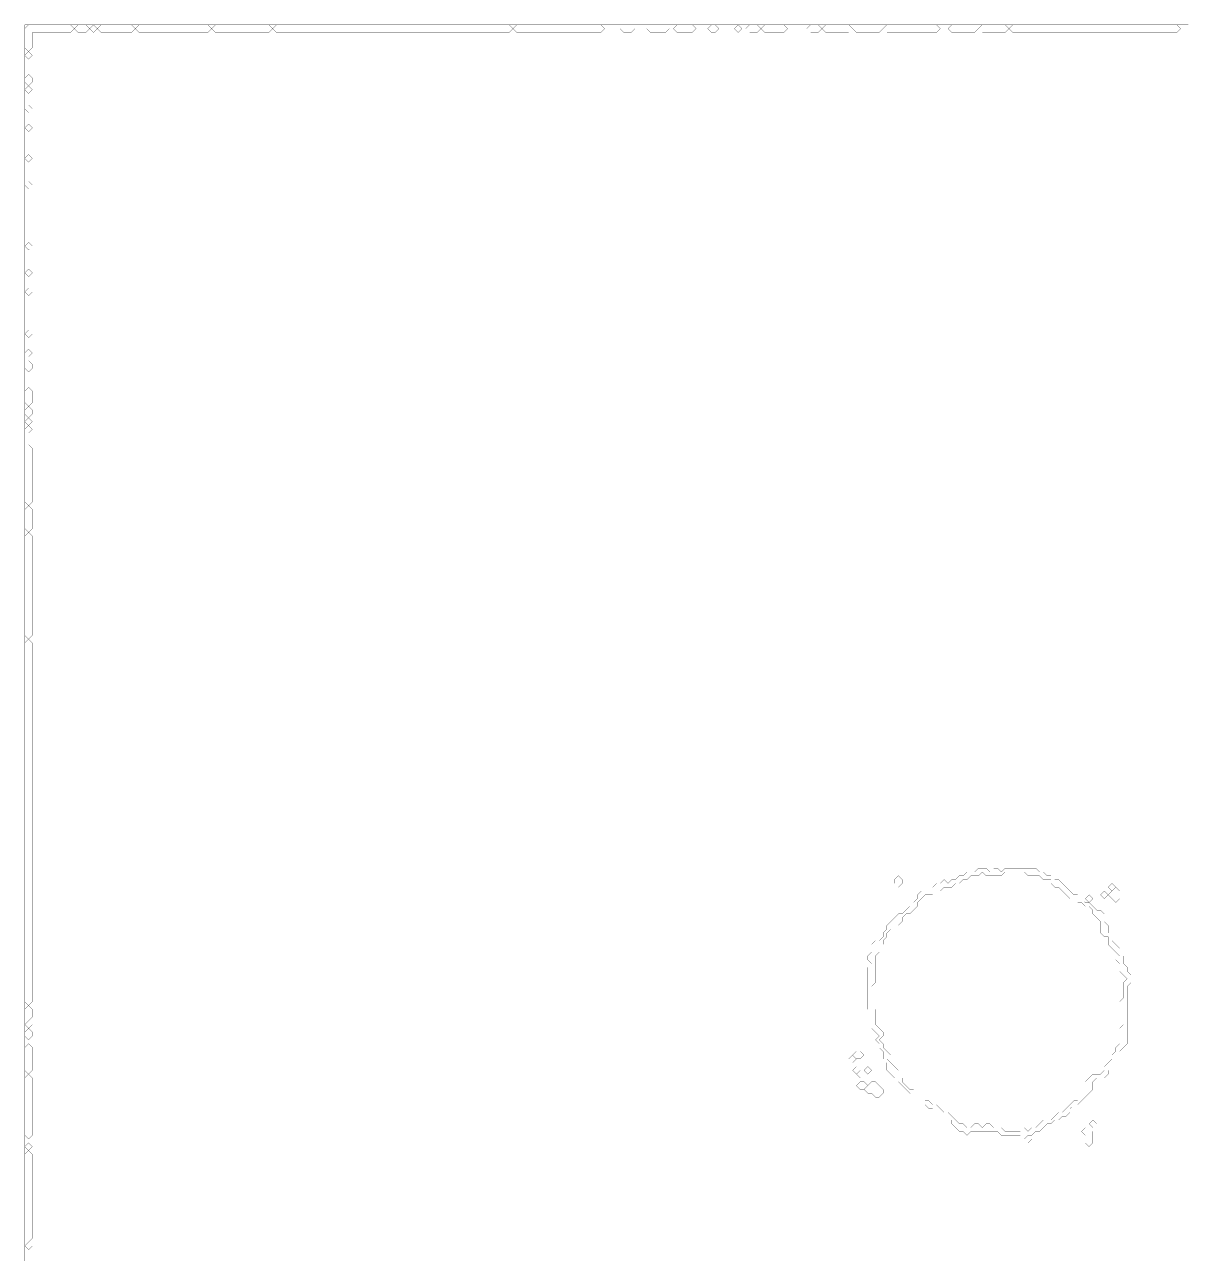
# Model space of a CAD drawing. Header units: metres. Extents: x 0 to 5031, y -5031 to 0.
# Drawn here: x 0 to 2997, y -3180 to 0 of the extents above; entities that cross this region are included whole.
import ezdxf

# ---------------------------------------------------------------- set-up
doc = ezdxf.new("R2010")
doc.units = ezdxf.units.M
for name, color, linetype in [('conductor', 1, 'Continuous'), ('dielectric', 8, 'Continuous'), ('substrate', 5, 'Continuous')]:
    doc.layers.add(name, color=color, linetype=linetype)

msp = doc.modelspace()

# ---------------------------------------------------------------- linework, layer by layer
at = {"layer": 'conductor', "const_width": 0.5}
msp.add_lwpolyline([(2470.78125, -2185.3125), (2460.9375, -2195.15625), (2451.09375, -2195.15625), (2441.25, -2195.15625), (2431.40625, -2205), (2421.5625, -2205), (2411.71875, -2214.84375), (2401.875, -2214.84375), (2392.03125, -2224.6875), (2382.1875, -2224.6875), (2372.34375, -2224.6875), (2362.5, -2234.53125), (2352.65625, -2234.53125), (2342.8125, -2244.375), (2332.96875, -2244.375), (2323.125, -2244.375), (2313.28125, -2254.21875), (2303.4375, -2264.0625), (2303.4375, -2273.90625), (2293.59375, -2283.75), (2283.75, -2293.59375), (2273.90625, -2293.59375), (2264.0625, -2303.4375), (2264.0625, -2313.28125), (2254.21875, -2323.125), (2244.375, -2323.125), (2234.53125, -2323.125), (2234.53125, -2332.96875), (2224.6875, -2342.8125), (2224.6875, -2352.65625), (2214.84375, -2362.5), (2214.84375, -2372.34375), (2205, -2382.1875), (2205, -2392.03125), (2195.15625, -2401.875), (2195.15625, -2411.71875), (2195.15625, -2421.5625), (2195.15625, -2431.40625), (2195.15625, -2441.25), (2195.15625, -2451.09375), (2195.15625, -2460.9375), (2195.15625, -2470.78125), (2185.3125, -2480.625), (2185.3125, -2490.46875), (2185.3125, -2500.3125), (2185.3125, -2510.15625), (2185.3125, -2520), (2185.3125, -2529.84375), (2195.15625, -2539.6875), (2195.15625, -2549.53125), (2195.15625, -2559.375), (2195.15625, -2569.21875), (2195.15625, -2579.0625), (2205, -2588.90625), (2214.84375, -2598.75), (2214.84375, -2608.59375), (2205, -2618.4375), (2214.84375, -2628.28125), (2214.84375, -2638.125), (2224.6875, -2647.96875), (2234.53125, -2657.8125), (2224.6875, -2667.65625), (2234.53125, -2677.5), (2244.375, -2687.34375), (2254.21875, -2697.1875), (2254.21875, -2707.03125), (2264.0625, -2716.875), (2264.0625, -2726.71875), (2273.90625, -2736.5625), (2283.75, -2746.40625), (2293.59375, -2746.40625), (2303.4375, -2756.25), (2313.28125, -2766.09375), (2323.125, -2775.9375), (2332.96875, -2775.9375), (2342.8125, -2785.78125), (2352.65625, -2785.78125), (2362.5, -2795.625), (2372.34375, -2805.46875), (2382.1875, -2805.46875), (2392.03125, -2815.3125), (2401.875, -2825.15625), (2411.71875, -2835), (2421.5625, -2835), (2431.40625, -2844.84375), (2441.25, -2844.84375), (2451.09375, -2835), (2460.9375, -2835), (2470.78125, -2844.84375), (2480.625, -2835), (2490.46875, -2835), (2500.3125, -2844.84375), (2510.15625, -2844.84375), (2520, -2844.84375), (2529.84375, -2854.6875), (2539.6875, -2854.6875), (2549.53125, -2854.6875), (2559.375, -2854.6875), (2569.21875, -2854.6875), (2579.0625, -2844.84375), (2588.90625, -2854.6875), (2598.75, -2844.84375), (2608.59375, -2844.84375), (2618.4375, -2835), (2628.28125, -2825.15625), (2638.125, -2825.15625), (2647.96875, -2825.15625), (2657.8125, -2815.3125), (2667.65625, -2805.46875), (2677.5, -2805.46875), (2687.34375, -2795.625), (2697.1875, -2785.78125), (2707.03125, -2775.9375), (2716.875, -2775.9375), (2726.71875, -2766.09375), (2736.5625, -2756.25), (2736.5625, -2746.40625), (2736.5625, -2736.5625), (2736.5625, -2726.71875), (2746.40625, -2716.875), (2756.25, -2707.03125), (2766.09375, -2707.03125), (2775.9375, -2707.03125), (2785.78125, -2697.1875), (2785.78125, -2687.34375), (2795.625, -2677.5), (2805.46875, -2667.65625), (2805.46875, -2657.8125), (2815.3125, -2647.96875), (2815.3125, -2638.125), (2825.15625, -2628.28125), (2825.15625, -2618.4375), (2825.15625, -2608.59375), (2825.15625, -2598.75), (2825.15625, -2588.90625), (2835, -2579.0625), (2825.15625, -2569.21875), (2825.15625, -2559.375), (2825.15625, -2549.53125), (2825.15625, -2539.6875), (2825.15625, -2529.84375), (2825.15625, -2520), (2835, -2510.15625), (2835, -2500.3125), (2835, -2490.46875), (2835, -2480.625), (2835, -2470.78125), (2844.84375, -2460.9375), (2835, -2451.09375), (2825.15625, -2441.25), (2825.15625, -2431.40625), (2825.15625, -2421.5625), (2815.3125, -2411.71875), (2825.15625, -2401.875), (2815.3125, -2392.03125), (2805.46875, -2382.1875), (2795.625, -2372.34375), (2795.625, -2362.5), (2795.625, -2352.65625), (2785.78125, -2352.65625), (2775.9375, -2342.8125), (2775.9375, -2332.96875), (2775.9375, -2323.125), (2775.9375, -2313.28125), (2766.09375, -2303.4375), (2756.25, -2293.59375), (2756.25, -2283.75), (2746.40625, -2273.90625), (2736.5625, -2273.90625), (2726.71875, -2264.0625), (2716.875, -2264.0625), (2707.03125, -2254.21875), (2697.1875, -2254.21875), (2687.34375, -2244.375), (2677.5, -2234.53125), (2667.65625, -2224.6875), (2657.8125, -2224.6875), (2647.96875, -2214.84375), (2647.96875, -2205), (2638.125, -2205), (2628.28125, -2205), (2618.4375, -2195.15625), (2608.59375, -2195.15625), (2598.75, -2195.15625), (2588.90625, -2195.15625), (2579.0625, -2185.3125), (2569.21875, -2185.3125), (2559.375, -2185.3125), (2549.53125, -2185.3125), (2539.6875, -2185.3125), (2529.84375, -2185.3125), (2520, -2195.15625), (2510.15625, -2195.15625), (2500.3125, -2195.15625), (2490.46875, -2195.15625), (2480.625, -2195.15625)], close=True, dxfattribs=at)
at = {"layer": 'dielectric', "const_width": 0.5}
msp.add_lwpolyline([(2155.78125, -2697.1875)], close=True, dxfattribs=at)
at = {"layer": 'substrate', "const_width": 0.5}
msp.add_lwpolyline([(3002.34375, 0), (2992.5, 0), (2982.65625, 0), (2972.8125, 0), (2962.96875, 0), (2953.125, 0), (2943.28125, 0), (2933.4375, 0), (2923.59375, 0), (2913.75, 0), (2903.90625, 0), (2894.0625, 0), (2884.21875, 0), (2874.375, 0), (2864.53125, 0), (2854.6875, 0), (2844.84375, 0), (2835, 0), (2825.15625, 0), (2815.3125, 0), (2805.46875, 0), (2795.625, 0), (2785.78125, 0), (2775.9375, 0), (2766.09375, 0), (2756.25, 0), (2746.40625, 0), (2736.5625, 0), (2726.71875, 0), (2716.875, 0), (2707.03125, 0), (2697.1875, 0), (2687.34375, 0), (2677.5, 0), (2667.65625, 0), (2657.8125, 0), (2647.96875, 0), (2638.125, 0), (2628.28125, 0), (2618.4375, 0), (2608.59375, 0), (2598.75, 0), (2588.90625, 0), (2579.0625, 0), (2569.21875, 0), (2559.375, 0), (2549.53125, 0), (2539.6875, 0), (2529.84375, 0), (2520, 0), (2510.15625, 0), (2500.3125, 0), (2490.46875, 0), (2480.625, 0), (2470.78125, 0), (2460.9375, 0), (2451.09375, 0), (2441.25, 0), (2431.40625, 0), (2421.5625, 0), (2411.71875, 0), (2401.875, 0), (2392.03125, 0), (2382.1875, 0), (2372.34375, 0), (2362.5, 0), (2352.65625, 0), (2342.8125, 0), (2332.96875, 0), (2323.125, 0), (2313.28125, 0), (2303.4375, 0), (2293.59375, 0), (2283.75, 0), (2273.90625, 0), (2264.0625, 0), (2254.21875, 0), (2244.375, 0), (2234.53125, 0), (2224.6875, 0), (2214.84375, 0), (2205, 0), (2195.15625, 0), (2185.3125, 0), (2175.46875, 0), (2165.625, 0), (2155.78125, 0), (2145.9375, 0), (2136.09375, 0), (2126.25, 0), (2116.40625, 0), (2106.5625, 0), (2096.71875, 0), (2086.875, 0), (2077.03125, 0), (2067.1875, 0), (2057.34375, 0), (2047.5, 0), (2037.65625, 0), (2027.8125, 0), (2017.96875, 0), (2008.125, 0), (1998.28125, 0), (1988.4375, 0), (1978.59375, 0), (1968.75, 0), (1958.90625, 0), (1949.0625, 0), (1939.21875, 0), (1929.375, 0), (1919.53125, 0), (1909.6875, 0), (1899.84375, 0), (1890, 0), (1880.15625, 0), (1870.3125, 0), (1860.46875, 0), (1850.625, 0), (1840.78125, 0), (1830.9375, 0), (1821.09375, 0), (1811.25, 0), (1801.40625, 0), (1791.5625, 0), (1781.71875, 0), (1771.875, 0), (1762.03125, 0), (1752.1875, 0), (1742.34375, 0), (1732.5, 0), (1722.65625, 0), (1712.8125, 0), (1702.96875, 0), (1693.125, 0), (1683.28125, 0), (1673.4375, 0), (1663.59375, 0), (1653.75, 0), (1643.90625, 0), (1634.0625, 0), (1624.21875, 0), (1614.375, 0), (1604.53125, 0), (1594.6875, 0), (1584.84375, 0), (1575, 0), (1565.15625, 0), (1555.3125, 0), (1545.46875, 0), (1535.625, 0), (1525.78125, 0), (1515.9375, 0), (1506.09375, 0), (1496.25, 0), (1486.40625, 0), (1476.5625, 0), (1466.71875, 0), (1456.875, 0), (1447.03125, 0), (1437.1875, 0), (1427.34375, 0), (1417.5, 0), (1407.65625, 0), (1397.8125, 0), (1387.96875, 0), (1378.125, 0), (1368.28125, 0), (1358.4375, 0), (1348.59375, 0), (1338.75, 0), (1328.90625, 0), (1319.0625, 0), (1309.21875, 0), (1299.375, 0), (1289.53125, 0), (1279.6875, 0), (1269.84375, 0), (1260, 0), (1250.15625, 0), (1240.3125, 0), (1230.46875, 0), (1220.625, 0), (1210.78125, 0), (1200.9375, 0), (1191.09375, 0), (1181.25, 0), (1171.40625, 0), (1161.5625, 0), (1151.71875, 0), (1141.875, 0), (1132.03125, 0), (1122.1875, 0), (1112.34375, 0), (1102.5, 0), (1092.65625, 0), (1082.8125, 0), (1072.96875, 0), (1063.125, 0), (1053.28125, 0), (1043.4375, 0), (1033.59375, 0), (1023.75, 0), (1013.90625, 0), (1004.0625, 0), (994.21875, 0), (984.375, 0), (974.53125, 0), (964.6875, 0), (954.84375, 0), (945, 0), (935.15625, 0), (925.3125, 0), (915.46875, 0), (905.625, 0), (895.78125, 0), (885.9375, 0), (876.09375, 0), (866.25, 0), (856.40625, 0), (846.5625, 0), (836.71875, 0), (826.875, 0), (817.03125, 0), (807.1875, 0), (797.34375, 0), (787.5, 0), (777.65625, 0), (767.8125, 0), (757.96875, 0), (748.125, 0), (738.28125, 0), (728.4375, 0), (718.59375, 0), (708.75, 0), (698.90625, 0), (689.0625, 0), (679.21875, 0), (669.375, 0), (659.53125, 0), (649.6875, 0), (639.84375, 0), (630, 0), (620.15625, 0), (610.3125, 0), (600.46875, 0), (590.625, 0), (580.78125, 0), (570.9375, 0), (561.09375, 0), (551.25, 0), (541.40625, 0), (531.5625, 0), (521.71875, 0), (511.875, 0), (502.03125, 0), (492.1875, 0), (482.34375, 0), (472.5, 0), (462.65625, 0), (452.8125, 0), (442.96875, 0), (433.125, 0), (423.28125, 0), (413.4375, 0), (403.59375, 0), (393.75, 0), (383.90625, 0), (374.0625, 0), (364.21875, 0), (354.375, 0), (344.53125, 0), (334.6875, 0), (324.84375, 0), (315, 0), (305.15625, 0), (295.3125, 0), (285.46875, 0), (275.625, 0), (265.78125, 0), (255.9375, 0), (246.09375, 0), (236.25, 0), (226.40625, 0), (216.5625, 0), (206.71875, 0), (196.875, 0), (187.03125, 0), (177.1875, 0), (167.34375, 0), (157.5, 0), (147.65625, 0), (137.8125, 0), (127.96875, 0), (118.125, 0), (108.28125, 0), (98.4375, 0), (88.59375, 0), (78.75, 0), (68.90625, 0), (59.0625, 0), (49.21875, 0), (39.375, 0), (29.53125, 0), (19.6875, 0), (9.84375, 0), (0, 0), (0, -9.84375), (0, -19.6875), (0, -29.53125), (0, -39.375), (0, -49.21875), (0, -59.0625), (0, -68.90625), (0, -78.75), (0, -88.59375), (0, -98.4375), (0, -108.28125), (0, -118.125), (0, -127.96875), (0, -137.8125), (0, -147.65625), (0, -157.5), (0, -167.34375), (0, -177.1875), (0, -187.03125), (0, -196.875), (0, -206.71875), (0, -216.5625), (0, -226.40625), (0, -236.25), (0, -246.09375), (0, -255.9375), (0, -265.78125), (0, -275.625), (0, -285.46875), (0, -295.3125), (0, -305.15625), (0, -315), (0, -324.84375), (0, -334.6875), (0, -344.53125), (0, -354.375), (0, -364.21875), (0, -374.0625), (0, -383.90625), (0, -393.75), (0, -403.59375), (0, -413.4375), (0, -423.28125), (0, -433.125), (0, -442.96875), (0, -452.8125), (0, -462.65625), (0, -472.5), (0, -482.34375), (0, -492.1875), (0, -502.03125), (0, -511.875), (0, -521.71875), (0, -531.5625), (0, -541.40625), (0, -551.25), (0, -561.09375), (0, -570.9375), (0, -580.78125), (0, -590.625), (0, -600.46875), (0, -610.3125), (0, -620.15625), (0, -630), (0, -639.84375), (0, -649.6875), (0, -659.53125), (0, -669.375), (0, -679.21875), (0, -689.0625), (0, -698.90625), (0, -708.75), (0, -718.59375), (0, -728.4375), (0, -738.28125), (0, -748.125), (0, -757.96875), (0, -767.8125), (0, -777.65625), (0, -787.5), (0, -797.34375), (0, -807.1875), (0, -817.03125), (0, -826.875), (0, -836.71875), (0, -846.5625), (0, -856.40625), (0, -866.25), (0, -876.09375), (0, -885.9375), (0, -895.78125), (0, -905.625), (0, -915.46875), (0, -925.3125), (0, -935.15625), (0, -945), (0, -954.84375), (0, -964.6875), (0, -974.53125), (0, -984.375), (0, -994.21875), (0, -1004.0625), (0, -1013.90625), (0, -1023.75), (0, -1033.59375), (0, -1043.4375), (0, -1053.28125), (0, -1063.125), (0, -1072.96875), (0, -1082.8125), (0, -1092.65625), (0, -1102.5), (0, -1112.34375), (0, -1122.1875), (0, -1132.03125), (0, -1141.875), (0, -1151.71875), (0, -1161.5625), (0, -1171.40625), (0, -1181.25), (0, -1191.09375), (0, -1200.9375), (0, -1210.78125), (0, -1220.625), (0, -1230.46875), (0, -1240.3125), (0, -1250.15625), (0, -1260), (0, -1269.84375), (0, -1279.6875), (0, -1289.53125), (0, -1299.375), (0, -1309.21875), (0, -1319.0625), (0, -1328.90625), (0, -1338.75), (0, -1348.59375), (0, -1358.4375), (0, -1368.28125), (0, -1378.125), (0, -1387.96875), (0, -1397.8125), (0, -1407.65625), (0, -1417.5), (0, -1427.34375), (0, -1437.1875), (0, -1447.03125), (0, -1456.875), (0, -1466.71875), (0, -1476.5625), (0, -1486.40625), (0, -1496.25), (0, -1506.09375), (0, -1515.9375), (0, -1525.78125), (0, -1535.625), (0, -1545.46875), (0, -1555.3125), (0, -1565.15625), (0, -1575), (0, -1584.84375), (0, -1594.6875), (0, -1604.53125), (0, -1614.375), (0, -1624.21875), (0, -1634.0625), (0, -1643.90625), (0, -1653.75), (0, -1663.59375), (0, -1673.4375), (0, -1683.28125), (0, -1693.125), (0, -1702.96875), (0, -1712.8125), (0, -1722.65625), (0, -1732.5), (0, -1742.34375), (0, -1752.1875), (0, -1762.03125), (0, -1771.875), (0, -1781.71875), (0, -1791.5625), (0, -1801.40625), (0, -1811.25), (0, -1821.09375), (0, -1830.9375), (0, -1840.78125), (0, -1850.625), (0, -1860.46875), (0, -1870.3125), (0, -1880.15625), (0, -1890), (0, -1899.84375), (0, -1909.6875), (0, -1919.53125), (0, -1929.375), (0, -1939.21875), (0, -1949.0625), (0, -1958.90625), (0, -1968.75), (0, -1978.59375), (0, -1988.4375), (0, -1998.28125), (0, -2008.125), (0, -2017.96875), (0, -2027.8125), (0, -2037.65625), (0, -2047.5), (0, -2057.34375), (0, -2067.1875), (0, -2077.03125), (0, -2086.875), (0, -2096.71875), (0, -2106.5625), (0, -2116.40625), (0, -2126.25), (0, -2136.09375), (0, -2145.9375), (0, -2155.78125), (0, -2165.625), (0, -2175.46875), (0, -2185.3125), (0, -2195.15625), (0, -2205), (0, -2214.84375), (0, -2224.6875), (0, -2234.53125), (0, -2244.375), (0, -2254.21875), (0, -2264.0625), (0, -2273.90625), (0, -2283.75), (0, -2293.59375), (0, -2303.4375), (0, -2313.28125), (0, -2323.125), (0, -2332.96875), (0, -2342.8125), (0, -2352.65625), (0, -2362.5), (0, -2372.34375), (0, -2382.1875), (0, -2392.03125), (0, -2401.875), (0, -2411.71875), (0, -2421.5625), (0, -2431.40625), (0, -2441.25), (0, -2451.09375), (0, -2460.9375), (0, -2470.78125), (0, -2480.625), (0, -2490.46875), (0, -2500.3125), (0, -2510.15625), (0, -2520), (0, -2529.84375), (0, -2539.6875), (0, -2549.53125), (0, -2559.375), (0, -2569.21875), (0, -2579.0625), (0, -2588.90625), (0, -2598.75), (0, -2608.59375), (0, -2618.4375), (0, -2628.28125), (0, -2638.125), (0, -2647.96875), (0, -2657.8125), (0, -2667.65625), (0, -2677.5), (0, -2687.34375), (0, -2697.1875), (0, -2707.03125), (0, -2716.875), (0, -2726.71875), (0, -2736.5625), (0, -2746.40625), (0, -2756.25), (0, -2766.09375), (0, -2775.9375), (0, -2785.78125), (0, -2795.625), (0, -2805.46875), (0, -2815.3125), (0, -2825.15625), (0, -2835), (0, -2844.84375), (0, -2854.6875), (0, -2864.53125), (0, -2874.375), (0, -2884.21875), (0, -2894.0625), (0, -2903.90625), (0, -2913.75), (0, -2923.59375), (0, -2933.4375), (0, -2943.28125), (0, -2953.125), (0, -2962.96875), (0, -2972.8125), (0, -2982.65625), (0, -2992.5), (0, -3002.34375), (0, -3012.1875), (0, -3022.03125), (0, -3031.875), (0, -3041.71875), (0, -3051.5625), (0, -3061.40625), (0, -3071.25), (0, -3081.09375), (0, -3090.9375), (0, -3100.78125), (0, -3110.625), (0, -3120.46875), (0, -3130.3125), (0, -3140.15625), (0, -3150), (0, -3159.84375), (0, -3169.6875), (0, -3179.53125), (0, -3189.375)], dxfattribs=at)
for points in [[(0, -9.84375), (9.84375, 0), (19.6875, 0), (29.53125, 0), (39.375, 0), (49.21875, 0), (59.0625, 0), (68.90625, 0), (78.75, 0), (88.59375, 0), (98.4375, 0), (108.28125, 0), (118.125, 0), (127.96875, -9.84375), (118.125, -19.6875), (108.28125, -19.6875), (98.4375, -19.6875), (88.59375, -19.6875), (78.75, -19.6875), (68.90625, -19.6875), (59.0625, -19.6875), (49.21875, -19.6875), (39.375, -19.6875), (29.53125, -19.6875), (19.6875, -19.6875), (19.6875, -29.53125), (19.6875, -39.375), (19.6875, -49.21875), (19.6875, -59.0625), (9.84375, -68.90625), (0, -59.0625), (0, -49.21875), (0, -39.375), (0, -29.53125), (0, -19.6875)], [(127.96875, -9.84375), (137.8125, 0), (147.65625, 0), (157.5, 0), (167.34375, -9.84375), (157.5, -19.6875), (147.65625, -19.6875), (137.8125, -19.6875)], [(167.34375, -9.84375), (177.1875, 0), (187.03125, -9.84375), (177.1875, -19.6875)], [(187.03125, -9.84375), (196.875, 0), (206.71875, 0), (216.5625, 0), (226.40625, 0), (236.25, 0), (246.09375, 0), (255.9375, 0), (265.78125, 0), (275.625, 0), (285.46875, -9.84375), (275.625, -19.6875), (265.78125, -19.6875), (255.9375, -19.6875), (246.09375, -19.6875), (236.25, -19.6875), (226.40625, -19.6875), (216.5625, -19.6875), (206.71875, -19.6875), (196.875, -19.6875)], [(285.46875, -9.84375), (295.3125, 0), (305.15625, 0), (315, 0), (324.84375, 0), (334.6875, 0), (344.53125, 0), (354.375, 0), (364.21875, 0), (374.0625, 0), (383.90625, 0), (393.75, 0), (403.59375, 0), (413.4375, 0), (423.28125, 0), (433.125, 0), (442.96875, 0), (452.8125, 0), (462.65625, 0), (472.5, 0), (482.34375, -9.84375), (472.5, -19.6875), (462.65625, -19.6875), (452.8125, -19.6875), (442.96875, -19.6875), (433.125, -19.6875), (423.28125, -19.6875), (413.4375, -19.6875), (403.59375, -19.6875), (393.75, -19.6875), (383.90625, -19.6875), (374.0625, -19.6875), (364.21875, -19.6875), (354.375, -19.6875), (344.53125, -19.6875), (334.6875, -19.6875), (324.84375, -19.6875), (315, -19.6875), (305.15625, -19.6875), (295.3125, -19.6875)], [(482.34375, -9.84375), (492.1875, 0), (502.03125, 0), (511.875, 0), (521.71875, 0), (531.5625, 0), (541.40625, 0), (551.25, 0), (561.09375, 0), (570.9375, 0), (580.78125, 0), (590.625, 0), (600.46875, 0), (610.3125, 0), (620.15625, 0), (630, 0), (639.84375, -9.84375), (630, -19.6875), (620.15625, -19.6875), (610.3125, -19.6875), (600.46875, -19.6875), (590.625, -19.6875), (580.78125, -19.6875), (570.9375, -19.6875), (561.09375, -19.6875), (551.25, -19.6875), (541.40625, -19.6875), (531.5625, -19.6875), (521.71875, -19.6875), (511.875, -19.6875), (502.03125, -19.6875), (492.1875, -19.6875)], [(639.84375, -9.84375), (649.6875, 0), (659.53125, 0), (669.375, 0), (679.21875, 0), (689.0625, 0), (698.90625, 0), (708.75, 0), (718.59375, 0), (728.4375, 0), (738.28125, 0), (748.125, 0), (757.96875, 0), (767.8125, 0), (777.65625, 0), (787.5, 0), (797.34375, 0), (807.1875, 0), (817.03125, 0), (826.875, 0), (836.71875, 0), (846.5625, 0), (856.40625, 0), (866.25, 0), (876.09375, 0), (885.9375, 0), (895.78125, 0), (905.625, 0), (915.46875, 0), (925.3125, 0), (935.15625, 0), (945, 0), (954.84375, 0), (964.6875, 0), (974.53125, 0), (984.375, 0), (994.21875, 0), (1004.0625, 0), (1013.90625, 0), (1023.75, 0), (1033.59375, 0), (1043.4375, 0), (1053.28125, 0), (1063.125, 0), (1072.96875, 0), (1082.8125, 0), (1092.65625, 0), (1102.5, 0), (1112.34375, 0), (1122.1875, 0), (1132.03125, 0), (1141.875, 0), (1151.71875, 0), (1161.5625, 0), (1171.40625, 0), (1181.25, 0), (1191.09375, 0), (1200.9375, 0), (1210.78125, 0), (1220.625, 0), (1230.46875, 0), (1240.3125, 0), (1250.15625, 0), (1260, -9.84375), (1250.15625, -19.6875), (1240.3125, -19.6875), (1230.46875, -19.6875), (1220.625, -19.6875), (1210.78125, -19.6875), (1200.9375, -19.6875), (1191.09375, -19.6875), (1181.25, -19.6875), (1171.40625, -19.6875), (1161.5625, -19.6875), (1151.71875, -19.6875), (1141.875, -19.6875), (1132.03125, -19.6875), (1122.1875, -19.6875), (1112.34375, -19.6875), (1102.5, -19.6875), (1092.65625, -19.6875), (1082.8125, -19.6875), (1072.96875, -19.6875), (1063.125, -19.6875), (1053.28125, -19.6875), (1043.4375, -19.6875), (1033.59375, -19.6875), (1023.75, -19.6875), (1013.90625, -19.6875), (1004.0625, -19.6875), (994.21875, -19.6875), (984.375, -19.6875), (974.53125, -19.6875), (964.6875, -19.6875), (954.84375, -19.6875), (945, -19.6875), (935.15625, -19.6875), (925.3125, -19.6875), (915.46875, -19.6875), (905.625, -19.6875), (895.78125, -19.6875), (885.9375, -19.6875), (876.09375, -19.6875), (866.25, -19.6875), (856.40625, -19.6875), (846.5625, -19.6875), (836.71875, -19.6875), (826.875, -19.6875), (817.03125, -19.6875), (807.1875, -19.6875), (797.34375, -19.6875), (787.5, -19.6875), (777.65625, -19.6875), (767.8125, -19.6875), (757.96875, -19.6875), (748.125, -19.6875), (738.28125, -19.6875), (728.4375, -19.6875), (718.59375, -19.6875), (708.75, -19.6875), (698.90625, -19.6875), (689.0625, -19.6875), (679.21875, -19.6875), (669.375, -19.6875), (659.53125, -19.6875), (649.6875, -19.6875)], [(1260, -9.84375), (1269.84375, 0), (1279.6875, 0), (1289.53125, 0), (1299.375, 0), (1309.21875, 0), (1319.0625, 0), (1328.90625, 0), (1338.75, 0), (1348.59375, 0), (1358.4375, 0), (1368.28125, 0), (1378.125, 0), (1387.96875, 0), (1397.8125, 0), (1407.65625, 0), (1417.5, 0), (1427.34375, 0), (1437.1875, 0), (1447.03125, 0), (1456.875, 0), (1466.71875, 0), (1476.5625, 0), (1486.40625, 0), (1496.25, -9.84375), (1486.40625, -19.6875), (1476.5625, -19.6875), (1466.71875, -19.6875), (1456.875, -19.6875), (1447.03125, -19.6875), (1437.1875, -19.6875), (1427.34375, -19.6875), (1417.5, -19.6875), (1407.65625, -19.6875), (1397.8125, -19.6875), (1387.96875, -19.6875), (1378.125, -19.6875), (1368.28125, -19.6875), (1358.4375, -19.6875), (1348.59375, -19.6875), (1338.75, -19.6875), (1328.90625, -19.6875), (1319.0625, -19.6875), (1309.21875, -19.6875), (1299.375, -19.6875), (1289.53125, -19.6875), (1279.6875, -19.6875), (1269.84375, -19.6875)], [(1535.625, -9.84375), (1545.46875, 0), (1555.3125, 0), (1565.15625, 0), (1575, -9.84375), (1565.15625, -19.6875), (1555.3125, -19.6875), (1545.46875, -19.6875)], [(1604.53125, -9.84375), (1614.375, 0), (1624.21875, 0), (1634.0625, 0), (1643.90625, 0), (1653.75, 0), (1663.59375, -9.84375), (1653.75, -19.6875), (1643.90625, -19.6875), (1634.0625, -19.6875), (1624.21875, -19.6875), (1614.375, -19.6875)], [(1673.4375, -9.84375), (1683.28125, 0), (1693.125, 0), (1702.96875, 0), (1712.8125, 0), (1722.65625, 0), (1732.5, -9.84375), (1722.65625, -19.6875), (1712.8125, -19.6875), (1702.96875, -19.6875), (1693.125, -19.6875), (1683.28125, -19.6875)], [(1762.03125, -9.84375), (1771.875, 0), (1781.71875, 0), (1791.5625, -9.84375), (1781.71875, -19.6875), (1771.875, -19.6875)], [(1830.9375, -9.84375), (1840.78125, 0), (1850.625, -9.84375), (1840.78125, -19.6875)], [(1860.46875, -9.84375), (1870.3125, 0), (1880.15625, 0), (1890, 0), (1899.84375, -9.84375), (1890, -19.6875), (1880.15625, -19.6875), (1870.3125, -19.6875)], [(1899.84375, -9.84375), (1909.6875, 0), (1919.53125, 0), (1929.375, 0), (1939.21875, 0), (1949.0625, 0), (1958.90625, 0), (1968.75, -9.84375), (1958.90625, -19.6875), (1949.0625, -19.6875), (1939.21875, -19.6875), (1929.375, -19.6875), (1919.53125, -19.6875), (1909.6875, -19.6875)], [(2017.96875, -9.84375), (2027.8125, 0), (2037.65625, 0), (2047.5, 0), (2057.34375, -9.84375), (2047.5, -19.6875), (2037.65625, -19.6875), (2027.8125, -19.6875)], [(2057.34375, -9.84375), (2067.1875, 0), (2077.03125, 0), (2086.875, 0), (2096.71875, 0), (2106.5625, 0), (2116.40625, 0), (2126.25, 0), (2136.09375, -9.84375), (2126.25, -19.6875), (2116.40625, -19.6875), (2106.5625, -19.6875), (2096.71875, -19.6875), (2086.875, -19.6875), (2077.03125, -19.6875), (2067.1875, -19.6875)], [(2136.09375, -9.84375), (2145.9375, 0), (2155.78125, 0), (2165.625, 0), (2175.46875, 0), (2185.3125, 0), (2195.15625, 0), (2205, 0), (2214.84375, -9.84375), (2205, -19.6875), (2195.15625, -19.6875), (2185.3125, -19.6875), (2175.46875, -19.6875), (2165.625, -19.6875), (2155.78125, -19.6875), (2145.9375, -19.6875)], [(2214.84375, -9.84375), (2224.6875, 0), (2234.53125, 0), (2244.375, 0), (2254.21875, 0), (2264.0625, 0), (2273.90625, 0), (2283.75, 0), (2293.59375, 0), (2303.4375, 0), (2313.28125, 0), (2323.125, 0), (2332.96875, 0), (2342.8125, 0), (2352.65625, 0), (2362.5, -9.84375), (2352.65625, -19.6875), (2342.8125, -19.6875), (2332.96875, -19.6875), (2323.125, -19.6875), (2313.28125, -19.6875), (2303.4375, -19.6875), (2293.59375, -19.6875), (2283.75, -19.6875), (2273.90625, -19.6875), (2264.0625, -19.6875), (2254.21875, -19.6875), (2244.375, -19.6875), (2234.53125, -19.6875), (2224.6875, -19.6875)], [(2382.1875, -9.84375), (2392.03125, 0), (2401.875, 0), (2411.71875, 0), (2421.5625, 0), (2431.40625, 0), (2441.25, 0), (2451.09375, 0), (2460.9375, -9.84375), (2451.09375, -19.6875), (2441.25, -19.6875), (2431.40625, -19.6875), (2421.5625, -19.6875), (2411.71875, -19.6875), (2401.875, -19.6875), (2392.03125, -19.6875)], [(2460.9375, -9.84375), (2470.78125, 0), (2480.625, 0), (2490.46875, 0), (2500.3125, 0), (2510.15625, 0), (2520, 0), (2529.84375, 0), (2539.6875, -9.84375), (2529.84375, -19.6875), (2520, -19.6875), (2510.15625, -19.6875), (2500.3125, -19.6875), (2490.46875, -19.6875), (2480.625, -19.6875), (2470.78125, -19.6875)], [(2539.6875, -9.84375), (2549.53125, 0), (2559.375, 0), (2569.21875, 0), (2579.0625, 0), (2588.90625, 0), (2598.75, 0), (2608.59375, 0), (2618.4375, 0), (2628.28125, 0), (2638.125, 0), (2647.96875, 0), (2657.8125, 0), (2667.65625, 0), (2677.5, 0), (2687.34375, 0), (2697.1875, 0), (2707.03125, 0), (2716.875, 0), (2726.71875, 0), (2736.5625, 0), (2746.40625, 0), (2756.25, 0), (2766.09375, 0), (2775.9375, 0), (2785.78125, 0), (2795.625, 0), (2805.46875, 0), (2815.3125, 0), (2825.15625, 0), (2835, 0), (2844.84375, 0), (2854.6875, 0), (2864.53125, 0), (2874.375, 0), (2884.21875, 0), (2894.0625, 0), (2903.90625, 0), (2913.75, 0), (2923.59375, 0), (2933.4375, 0), (2943.28125, 0), (2953.125, 0), (2962.96875, 0), (2972.8125, 0), (2982.65625, -9.84375), (2972.8125, -19.6875), (2962.96875, -19.6875), (2953.125, -19.6875), (2943.28125, -19.6875), (2933.4375, -19.6875), (2923.59375, -19.6875), (2913.75, -19.6875), (2903.90625, -19.6875), (2894.0625, -19.6875), (2884.21875, -19.6875), (2874.375, -19.6875), (2864.53125, -19.6875), (2854.6875, -19.6875), (2844.84375, -19.6875), (2835, -19.6875), (2825.15625, -19.6875), (2815.3125, -19.6875), (2805.46875, -19.6875), (2795.625, -19.6875), (2785.78125, -19.6875), (2775.9375, -19.6875), (2766.09375, -19.6875), (2756.25, -19.6875), (2746.40625, -19.6875), (2736.5625, -19.6875), (2726.71875, -19.6875), (2716.875, -19.6875), (2707.03125, -19.6875), (2697.1875, -19.6875), (2687.34375, -19.6875), (2677.5, -19.6875), (2667.65625, -19.6875), (2657.8125, -19.6875), (2647.96875, -19.6875), (2638.125, -19.6875), (2628.28125, -19.6875), (2618.4375, -19.6875), (2608.59375, -19.6875), (2598.75, -19.6875), (2588.90625, -19.6875), (2579.0625, -19.6875), (2569.21875, -19.6875), (2559.375, -19.6875), (2549.53125, -19.6875)], [(0, -78.75), (9.84375, -68.90625), (19.6875, -78.75), (9.84375, -88.59375)], [(0, -167.34375), (9.84375, -157.5), (19.6875, -167.34375), (9.84375, -177.1875)], [(0, -137.8125), (9.84375, -127.96875), (19.6875, -137.8125), (19.6875, -147.65625), (9.84375, -157.5), (0, -147.65625)], [(0, -216.5625), (9.84375, -206.71875), (19.6875, -216.5625), (9.84375, -226.40625)], [(0, -265.78125), (9.84375, -255.9375), (19.6875, -265.78125), (9.84375, -275.625)], [(0, -344.53125), (9.84375, -334.6875), (19.6875, -344.53125), (9.84375, -354.375)], [(0, -413.4375), (9.84375, -403.59375), (19.6875, -413.4375), (9.84375, -423.28125)], [(0, -570.9375), (9.84375, -561.09375), (19.6875, -570.9375), (9.84375, -580.78125)], [(0, -639.84375), (9.84375, -630), (19.6875, -639.84375), (9.84375, -649.6875)], [(0, -689.0625), (9.84375, -679.21875), (19.6875, -689.0625), (9.84375, -698.90625)], [(0, -797.34375), (9.84375, -787.5), (19.6875, -797.34375), (9.84375, -807.1875)], [(0, -846.5625), (9.84375, -836.71875), (19.6875, -846.5625), (9.84375, -856.40625)], [(0, -876.09375), (9.84375, -866.25), (19.6875, -876.09375), (19.6875, -885.9375), (9.84375, -895.78125), (0, -885.9375)], [(0, -945), (9.84375, -935.15625), (19.6875, -945), (19.6875, -954.84375), (19.6875, -964.6875), (19.6875, -974.53125), (9.84375, -984.375), (0, -974.53125), (0, -964.6875), (0, -954.84375)], [(0, -994.21875), (9.84375, -984.375), (19.6875, -994.21875), (19.6875, -1004.0625), (9.84375, -1013.90625), (0, -1004.0625)], [(0, -1023.75), (9.84375, -1013.90625), (19.6875, -1023.75), (9.84375, -1033.59375)], [(0, -1043.4375), (9.84375, -1033.59375), (19.6875, -1043.4375), (9.84375, -1053.28125)], [(0, -1092.65625), (9.84375, -1082.8125), (19.6875, -1092.65625), (19.6875, -1102.5), (19.6875, -1112.34375), (19.6875, -1122.1875), (19.6875, -1132.03125), (19.6875, -1141.875), (19.6875, -1151.71875), (19.6875, -1161.5625), (19.6875, -1171.40625), (19.6875, -1181.25), (19.6875, -1191.09375), (19.6875, -1200.9375), (19.6875, -1210.78125), (19.6875, -1220.625), (19.6875, -1230.46875), (9.84375, -1240.3125), (0, -1230.46875), (0, -1220.625), (0, -1210.78125), (0, -1200.9375), (0, -1191.09375), (0, -1181.25), (0, -1171.40625), (0, -1161.5625), (0, -1151.71875), (0, -1141.875), (0, -1132.03125), (0, -1122.1875), (0, -1112.34375), (0, -1102.5)], [(0, -1250.15625), (9.84375, -1240.3125), (19.6875, -1250.15625), (19.6875, -1260), (19.6875, -1269.84375), (19.6875, -1279.6875), (19.6875, -1289.53125), (19.6875, -1299.375), (9.84375, -1309.21875), (0, -1299.375), (0, -1289.53125), (0, -1279.6875), (0, -1269.84375), (0, -1260)], [(0, -1319.0625), (9.84375, -1309.21875), (19.6875, -1319.0625), (19.6875, -1328.90625), (19.6875, -1338.75), (19.6875, -1348.59375), (19.6875, -1358.4375), (19.6875, -1368.28125), (19.6875, -1378.125), (19.6875, -1387.96875), (19.6875, -1397.8125), (19.6875, -1407.65625), (19.6875, -1417.5), (19.6875, -1427.34375), (19.6875, -1437.1875), (19.6875, -1447.03125), (19.6875, -1456.875), (19.6875, -1466.71875), (19.6875, -1476.5625), (19.6875, -1486.40625), (19.6875, -1496.25), (19.6875, -1506.09375), (19.6875, -1515.9375), (19.6875, -1525.78125), (19.6875, -1535.625), (19.6875, -1545.46875), (19.6875, -1555.3125), (19.6875, -1565.15625), (19.6875, -1575), (9.84375, -1584.84375), (0, -1575), (0, -1565.15625), (0, -1555.3125), (0, -1545.46875), (0, -1535.625), (0, -1525.78125), (0, -1515.9375), (0, -1506.09375), (0, -1496.25), (0, -1486.40625), (0, -1476.5625), (0, -1466.71875), (0, -1456.875), (0, -1447.03125), (0, -1437.1875), (0, -1427.34375), (0, -1417.5), (0, -1407.65625), (0, -1397.8125), (0, -1387.96875), (0, -1378.125), (0, -1368.28125), (0, -1358.4375), (0, -1348.59375), (0, -1338.75), (0, -1328.90625)], [(0, -1594.6875), (9.84375, -1584.84375), (19.6875, -1594.6875), (19.6875, -1604.53125), (19.6875, -1614.375), (19.6875, -1624.21875), (19.6875, -1634.0625), (19.6875, -1643.90625), (19.6875, -1653.75), (19.6875, -1663.59375), (19.6875, -1673.4375), (19.6875, -1683.28125), (19.6875, -1693.125), (19.6875, -1702.96875), (19.6875, -1712.8125), (19.6875, -1722.65625), (19.6875, -1732.5), (19.6875, -1742.34375), (19.6875, -1752.1875), (19.6875, -1762.03125), (19.6875, -1771.875), (19.6875, -1781.71875), (19.6875, -1791.5625), (19.6875, -1801.40625), (19.6875, -1811.25), (19.6875, -1821.09375), (19.6875, -1830.9375), (19.6875, -1840.78125), (19.6875, -1850.625), (19.6875, -1860.46875), (19.6875, -1870.3125), (19.6875, -1880.15625), (19.6875, -1890), (19.6875, -1899.84375), (19.6875, -1909.6875), (19.6875, -1919.53125), (19.6875, -1929.375), (19.6875, -1939.21875), (19.6875, -1949.0625), (19.6875, -1958.90625), (19.6875, -1968.75), (19.6875, -1978.59375), (19.6875, -1988.4375), (19.6875, -1998.28125), (19.6875, -2008.125), (19.6875, -2017.96875), (19.6875, -2027.8125), (19.6875, -2037.65625), (19.6875, -2047.5), (19.6875, -2057.34375), (19.6875, -2067.1875), (19.6875, -2077.03125), (19.6875, -2086.875), (19.6875, -2096.71875), (19.6875, -2106.5625), (19.6875, -2116.40625), (19.6875, -2126.25), (19.6875, -2136.09375), (19.6875, -2145.9375), (19.6875, -2155.78125), (19.6875, -2165.625), (19.6875, -2175.46875), (19.6875, -2185.3125), (19.6875, -2195.15625), (19.6875, -2205), (19.6875, -2214.84375), (19.6875, -2224.6875), (19.6875, -2234.53125), (19.6875, -2244.375), (19.6875, -2254.21875), (19.6875, -2264.0625), (19.6875, -2273.90625), (19.6875, -2283.75), (19.6875, -2293.59375), (19.6875, -2303.4375), (19.6875, -2313.28125), (19.6875, -2323.125), (19.6875, -2332.96875), (19.6875, -2342.8125), (19.6875, -2352.65625), (19.6875, -2362.5), (19.6875, -2372.34375), (19.6875, -2382.1875), (19.6875, -2392.03125), (19.6875, -2401.875), (19.6875, -2411.71875), (19.6875, -2421.5625), (19.6875, -2431.40625), (19.6875, -2441.25), (19.6875, -2451.09375), (19.6875, -2460.9375), (19.6875, -2470.78125), (19.6875, -2480.625), (19.6875, -2490.46875), (19.6875, -2500.3125), (19.6875, -2510.15625), (19.6875, -2520), (9.84375, -2529.84375), (0, -2520), (0, -2510.15625), (0, -2500.3125), (0, -2490.46875), (0, -2480.625), (0, -2470.78125), (0, -2460.9375), (0, -2451.09375), (0, -2441.25), (0, -2431.40625), (0, -2421.5625), (0, -2411.71875), (0, -2401.875), (0, -2392.03125), (0, -2382.1875), (0, -2372.34375), (0, -2362.5), (0, -2352.65625), (0, -2342.8125), (0, -2332.96875), (0, -2323.125), (0, -2313.28125), (0, -2303.4375), (0, -2293.59375), (0, -2283.75), (0, -2273.90625), (0, -2264.0625), (0, -2254.21875), (0, -2244.375), (0, -2234.53125), (0, -2224.6875), (0, -2214.84375), (0, -2205), (0, -2195.15625), (0, -2185.3125), (0, -2175.46875), (0, -2165.625), (0, -2155.78125), (0, -2145.9375), (0, -2136.09375), (0, -2126.25), (0, -2116.40625), (0, -2106.5625), (0, -2096.71875), (0, -2086.875), (0, -2077.03125), (0, -2067.1875), (0, -2057.34375), (0, -2047.5), (0, -2037.65625), (0, -2027.8125), (0, -2017.96875), (0, -2008.125), (0, -1998.28125), (0, -1988.4375), (0, -1978.59375), (0, -1968.75), (0, -1958.90625), (0, -1949.0625), (0, -1939.21875), (0, -1929.375), (0, -1919.53125), (0, -1909.6875), (0, -1899.84375), (0, -1890), (0, -1880.15625), (0, -1870.3125), (0, -1860.46875), (0, -1850.625), (0, -1840.78125), (0, -1830.9375), (0, -1821.09375), (0, -1811.25), (0, -1801.40625), (0, -1791.5625), (0, -1781.71875), (0, -1771.875), (0, -1762.03125), (0, -1752.1875), (0, -1742.34375), (0, -1732.5), (0, -1722.65625), (0, -1712.8125), (0, -1702.96875), (0, -1693.125), (0, -1683.28125), (0, -1673.4375), (0, -1663.59375), (0, -1653.75), (0, -1643.90625), (0, -1634.0625), (0, -1624.21875), (0, -1614.375), (0, -1604.53125)], [(2451.09375, -2185.3125), (2460.9375, -2175.46875), (2470.78125, -2175.46875), (2480.625, -2175.46875), (2490.46875, -2185.3125), (2500.3125, -2175.46875), (2510.15625, -2175.46875), (2520, -2185.3125), (2529.84375, -2175.46875), (2539.6875, -2175.46875), (2549.53125, -2175.46875), (2559.375, -2175.46875), (2569.21875, -2175.46875), (2579.0625, -2175.46875), (2588.90625, -2175.46875), (2598.75, -2175.46875), (2608.59375, -2175.46875), (2618.4375, -2185.3125), (2628.28125, -2185.3125), (2638.125, -2195.15625), (2647.96875, -2195.15625), (2657.8125, -2205), (2667.65625, -2205), (2677.5, -2214.84375), (2687.34375, -2224.6875), (2697.1875, -2234.53125), (2707.03125, -2244.375), (2716.875, -2244.375), (2726.71875, -2254.21875), (2736.5625, -2264.0625), (2746.40625, -2264.0625), (2756.25, -2273.90625), (2766.09375, -2283.75), (2775.9375, -2283.75), (2785.78125, -2293.59375), (2785.78125, -2303.4375), (2785.78125, -2313.28125), (2795.625, -2323.125), (2795.625, -2332.96875), (2795.625, -2342.8125), (2805.46875, -2352.65625), (2805.46875, -2362.5), (2815.3125, -2372.34375), (2825.15625, -2382.1875), (2825.15625, -2392.03125), (2835, -2401.875), (2835, -2411.71875), (2835, -2421.5625), (2844.84375, -2431.40625), (2844.84375, -2441.25), (2854.6875, -2451.09375), (2854.6875, -2460.9375), (2854.6875, -2470.78125), (2844.84375, -2480.625), (2844.84375, -2490.46875), (2844.84375, -2500.3125), (2844.84375, -2510.15625), (2844.84375, -2520), (2844.84375, -2529.84375), (2844.84375, -2539.6875), (2844.84375, -2549.53125), (2844.84375, -2559.375), (2844.84375, -2569.21875), (2844.84375, -2579.0625), (2844.84375, -2588.90625), (2844.84375, -2598.75), (2844.84375, -2608.59375), (2844.84375, -2618.4375), (2844.84375, -2628.28125), (2835, -2638.125), (2825.15625, -2647.96875), (2825.15625, -2657.8125), (2825.15625, -2667.65625), (2815.3125, -2677.5), (2805.46875, -2677.5), (2805.46875, -2687.34375), (2795.625, -2697.1875), (2795.625, -2707.03125), (2785.78125, -2716.875), (2775.9375, -2716.875), (2766.09375, -2716.875), (2756.25, -2726.71875), (2756.25, -2736.5625), (2756.25, -2746.40625), (2746.40625, -2756.25), (2736.5625, -2766.09375), (2726.71875, -2775.9375), (2716.875, -2785.78125), (2707.03125, -2785.78125), (2697.1875, -2795.625), (2697.1875, -2805.46875), (2687.34375, -2815.3125), (2677.5, -2815.3125), (2667.65625, -2825.15625), (2657.8125, -2825.15625), (2647.96875, -2835), (2638.125, -2835), (2628.28125, -2844.84375), (2618.4375, -2854.6875), (2608.59375, -2854.6875), (2598.75, -2864.53125), (2588.90625, -2864.53125), (2579.0625, -2874.375), (2569.21875, -2864.53125), (2559.375, -2864.53125), (2549.53125, -2864.53125), (2539.6875, -2864.53125), (2529.84375, -2864.53125), (2520, -2864.53125), (2510.15625, -2854.6875), (2500.3125, -2854.6875), (2490.46875, -2854.6875), (2480.625, -2854.6875), (2470.78125, -2854.6875), (2460.9375, -2854.6875), (2451.09375, -2854.6875), (2441.25, -2854.6875), (2431.40625, -2864.53125), (2421.5625, -2854.6875), (2411.71875, -2854.6875), (2401.875, -2844.84375), (2392.03125, -2835), (2392.03125, -2825.15625), (2382.1875, -2825.15625), (2372.34375, -2825.15625), (2362.5, -2815.3125), (2362.5, -2805.46875), (2352.65625, -2805.46875), (2342.8125, -2795.625), (2332.96875, -2795.625), (2323.125, -2785.78125), (2313.28125, -2785.78125), (2303.4375, -2775.9375), (2293.59375, -2766.09375), (2283.75, -2756.25), (2273.90625, -2746.40625), (2264.0625, -2736.5625), (2254.21875, -2726.71875), (2254.21875, -2716.875), (2244.375, -2716.875), (2234.53125, -2707.03125), (2224.6875, -2697.1875), (2224.6875, -2687.34375), (2224.6875, -2677.5), (2214.84375, -2667.65625), (2214.84375, -2657.8125), (2214.84375, -2647.96875), (2205, -2638.125), (2205, -2628.28125), (2195.15625, -2618.4375), (2205, -2608.59375), (2195.15625, -2598.75), (2185.3125, -2588.90625), (2185.3125, -2579.0625), (2185.3125, -2569.21875), (2185.3125, -2559.375), (2185.3125, -2549.53125), (2175.46875, -2539.6875), (2175.46875, -2529.84375), (2175.46875, -2520), (2175.46875, -2510.15625), (2175.46875, -2500.3125), (2175.46875, -2490.46875), (2175.46875, -2480.625), (2175.46875, -2470.78125), (2175.46875, -2460.9375), (2175.46875, -2451.09375), (2175.46875, -2441.25), (2175.46875, -2431.40625), (2185.3125, -2421.5625), (2175.46875, -2411.71875), (2175.46875, -2401.875), (2185.3125, -2392.03125), (2185.3125, -2382.1875), (2185.3125, -2372.34375), (2195.15625, -2362.5), (2205, -2362.5), (2214.84375, -2352.65625), (2214.84375, -2342.8125), (2224.6875, -2332.96875), (2224.6875, -2323.125), (2234.53125, -2313.28125), (2244.375, -2303.4375), (2254.21875, -2293.59375), (2264.0625, -2293.59375), (2273.90625, -2283.75), (2283.75, -2273.90625), (2293.59375, -2273.90625), (2293.59375, -2264.0625), (2303.4375, -2254.21875), (2303.4375, -2244.375), (2313.28125, -2234.53125), (2323.125, -2234.53125), (2332.96875, -2234.53125), (2342.8125, -2234.53125), (2342.8125, -2224.6875), (2352.65625, -2214.84375), (2362.5, -2214.84375), (2372.34375, -2205), (2382.1875, -2214.84375), (2392.03125, -2205), (2401.875, -2205), (2411.71875, -2195.15625), (2421.5625, -2195.15625), (2431.40625, -2185.3125), (2441.25, -2185.3125)], [(2244.375, -2205), (2254.21875, -2195.15625), (2264.0625, -2205), (2264.0625, -2214.84375), (2254.21875, -2224.6875), (2244.375, -2214.84375)], [(2795.625, -2224.6875), (2805.46875, -2214.84375), (2815.3125, -2224.6875), (2805.46875, -2234.53125)], [(2805.46875, -2234.53125), (2815.3125, -2224.6875), (2825.15625, -2234.53125), (2825.15625, -2244.375), (2825.15625, -2254.21875), (2815.3125, -2264.0625), (2805.46875, -2254.21875), (2795.625, -2244.375)], [(2736.5625, -2254.21875), (2746.40625, -2244.375), (2756.25, -2254.21875), (2746.40625, -2264.0625)], [(2775.9375, -2244.375), (2785.78125, -2234.53125), (2795.625, -2244.375), (2785.78125, -2254.21875)], [(0, -2539.6875), (9.84375, -2529.84375), (19.6875, -2539.6875), (19.6875, -2549.53125), (19.6875, -2559.375), (9.84375, -2569.21875), (0, -2559.375), (0, -2549.53125)], [(0, -2579.0625), (9.84375, -2569.21875), (19.6875, -2579.0625), (9.84375, -2588.90625)], [(0, -2598.75), (9.84375, -2588.90625), (19.6875, -2598.75), (19.6875, -2608.59375), (9.84375, -2618.4375), (0, -2608.59375)], [(0, -2638.125), (9.84375, -2628.28125), (19.6875, -2638.125), (19.6875, -2647.96875), (19.6875, -2657.8125), (19.6875, -2667.65625), (19.6875, -2677.5), (19.6875, -2687.34375), (19.6875, -2697.1875), (9.84375, -2707.03125), (0, -2697.1875), (0, -2687.34375), (0, -2677.5), (0, -2667.65625), (0, -2657.8125), (0, -2647.96875)], [(2126.25, -2667.65625), (2136.09375, -2657.8125), (2145.9375, -2667.65625), (2136.09375, -2677.5)], [(2136.09375, -2657.8125), (2145.9375, -2647.96875), (2155.78125, -2647.96875), (2165.625, -2657.8125), (2155.78125, -2667.65625), (2145.9375, -2667.65625)], [(2136.09375, -2697.1875), (2145.9375, -2687.34375), (2155.78125, -2697.1875), (2145.9375, -2707.03125)], [(2145.9375, -2707.03125), (2155.78125, -2697.1875), (2165.625, -2707.03125), (2155.78125, -2716.875)], [(2165.625, -2697.1875), (2175.46875, -2687.34375), (2185.3125, -2697.1875), (2175.46875, -2707.03125)], [(0, -2716.875), (9.84375, -2707.03125), (19.6875, -2716.875), (19.6875, -2726.71875), (19.6875, -2736.5625), (19.6875, -2746.40625), (19.6875, -2756.25), (19.6875, -2766.09375), (19.6875, -2775.9375), (19.6875, -2785.78125), (19.6875, -2795.625), (19.6875, -2805.46875), (19.6875, -2815.3125), (19.6875, -2825.15625), (19.6875, -2835), (19.6875, -2844.84375), (19.6875, -2854.6875), (19.6875, -2864.53125), (9.84375, -2874.375), (0, -2864.53125), (0, -2854.6875), (0, -2844.84375), (0, -2835), (0, -2825.15625), (0, -2815.3125), (0, -2805.46875), (0, -2795.625), (0, -2785.78125), (0, -2775.9375), (0, -2766.09375), (0, -2756.25), (0, -2746.40625), (0, -2736.5625), (0, -2726.71875)], [(2145.9375, -2736.5625), (2155.78125, -2726.71875), (2165.625, -2726.71875), (2175.46875, -2736.5625), (2165.625, -2746.40625), (2155.78125, -2746.40625)], [(2165.625, -2726.71875), (2175.46875, -2716.875), (2185.3125, -2726.71875), (2175.46875, -2736.5625)], [(2175.46875, -2736.5625), (2185.3125, -2726.71875), (2195.15625, -2726.71875), (2205, -2736.5625), (2214.84375, -2746.40625), (2214.84375, -2756.25), (2205, -2766.09375), (2195.15625, -2766.09375), (2185.3125, -2756.25), (2175.46875, -2756.25), (2165.625, -2746.40625)], [(2746.40625, -2835), (2756.25, -2825.15625), (2766.09375, -2835), (2756.25, -2844.84375)], [(2726.71875, -2854.6875), (2736.5625, -2844.84375), (2746.40625, -2844.84375), (2756.25, -2854.6875), (2756.25, -2864.53125), (2756.25, -2874.375), (2756.25, -2884.21875), (2746.40625, -2894.0625), (2736.5625, -2884.21875), (2736.5625, -2874.375), (2736.5625, -2864.53125)], [(0, -2894.0625), (9.84375, -2884.21875), (19.6875, -2894.0625), (9.84375, -2903.90625)], [(2579.0625, -2874.375), (2588.90625, -2864.53125), (2598.75, -2874.375), (2588.90625, -2884.21875)], [(0, -2913.75), (9.84375, -2903.90625), (19.6875, -2913.75), (19.6875, -2923.59375), (19.6875, -2933.4375), (19.6875, -2943.28125), (19.6875, -2953.125), (19.6875, -2962.96875), (19.6875, -2972.8125), (19.6875, -2982.65625), (19.6875, -2992.5), (19.6875, -3002.34375), (19.6875, -3012.1875), (19.6875, -3022.03125), (19.6875, -3031.875), (19.6875, -3041.71875), (19.6875, -3051.5625), (19.6875, -3061.40625), (19.6875, -3071.25), (19.6875, -3081.09375), (19.6875, -3090.9375), (19.6875, -3100.78125), (19.6875, -3110.625), (19.6875, -3120.46875), (19.6875, -3130.3125), (9.84375, -3140.15625), (0, -3130.3125), (0, -3120.46875), (0, -3110.625), (0, -3100.78125), (0, -3090.9375), (0, -3081.09375), (0, -3071.25), (0, -3061.40625), (0, -3051.5625), (0, -3041.71875), (0, -3031.875), (0, -3022.03125), (0, -3012.1875), (0, -3002.34375), (0, -2992.5), (0, -2982.65625), (0, -2972.8125), (0, -2962.96875), (0, -2953.125), (0, -2943.28125), (0, -2933.4375), (0, -2923.59375)], [(0, -3150), (9.84375, -3140.15625), (19.6875, -3150), (9.84375, -3159.84375)]]:
    msp.add_lwpolyline(points, close=True, dxfattribs=at)

doc.saveas('drawing.dxf')
